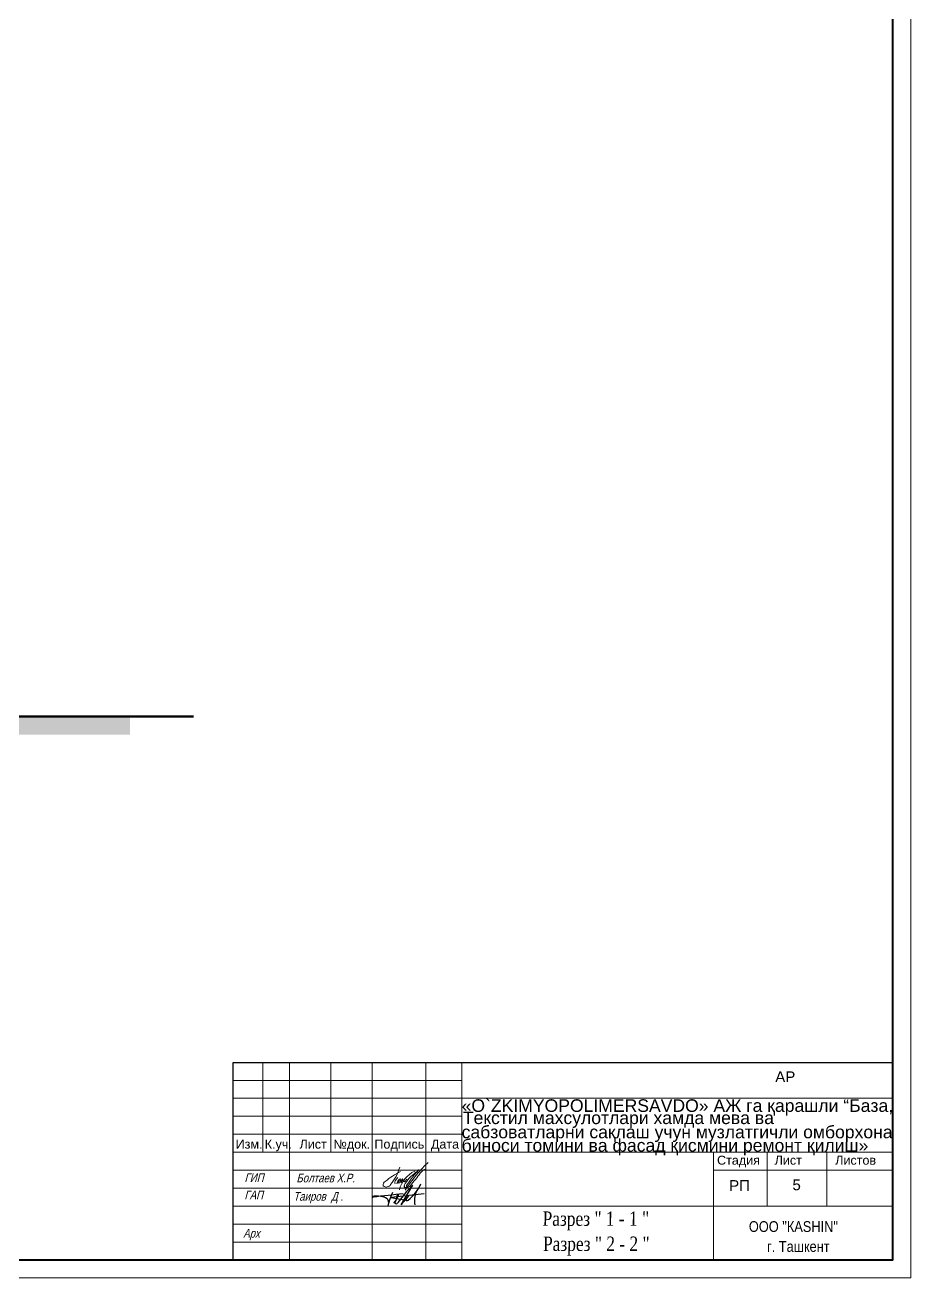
# Model space of a CAD drawing. Header units: millimetres. Extents: x 72928 to 1386960, y 320086 to 445536.
# Drawn here: x 382034 to 406695, y 367737 to 402613 of the extents above; entities that cross this region are included whole.
import ezdxf

# ---------------------------------------------------------------- set-up
doc = ezdxf.new("R2010")
doc.units = ezdxf.units.MM
doc.layers.add('ђЂЊЉЂ', color=7, linetype='Continuous')
doc.styles.add('Fayz', font='times.ttf', dxfattribs={"width": 0.8, "oblique": 1})
doc.styles.add('ira', font='arial.ttf', dxfattribs={"height": 3})

# ---------------------------------------------------------------- blocks, each defined once
blk = doc.blocks.new('fhdfghf')
at = {"color": 5, "lineweight": 20}
blk.add_line((664280, -199007, -14), (664210, -199108, -14), dxfattribs=at)
for centre, radius, start, end in [((663150, -198412, -14), 1223, 319.465, 345.1322), ((667650, -201327, -14), 3722, 132.6782, 148.135), ((666784, -200665, -14), 2676, 135.4958, 147.1784), ((665234, -199150, -14), 419, 117.7259, 141.4944), ((663973, -199211, -14), 102, 115.6032, 197.5298), ((665360, -200861, -14), 2253, 116.525, 129.3995), ((664258, -199149, -14), 63.1, 140.3002, 221.0823), ((664387, -199157, -14), 112, 104.0982, 173.4812), ((664061, -198796, -14), 409, 301.6284, 317.3071), ((664222, -198955, -14), 228, 294.9657, 331.7802), ((665091, -199543, -14), 789, 115.6212, 166.4129), ((664386, -199103, -14), 47.3, 230.2837, 302.1367), ((664347, -199062, -14), 18.5, 323.1613, 47.5651), ((664453, -199112, -14), 18.7, 151.3364, 325.7188), ((665482, -199822, -14), 1184, 126.22, 150.1142), ((665071, -199693, -14), 830, 130.3309, 136.5743), ((664516, -199105, -14), 24, 157.9337, 322.1458), ((660730, -195797, -14), 5196, 318.6511, 323.4877), ((663964, -199145, -14), 131, 228.1255, 331.8838), ((664303, -199184, -14), 47.6, 124.8659, 181.7353), ((664304, -199134, -14), 30.6, 199.4705, 297.4202), ((664538, -199262, -14), 86.9, 159.6695, 162.7065), ((664556, -199250, -14), 37.2, 153.647, 295.5634), ((664604, -199274, -14), 91.5, 139.0641, 153.5674), ((664456, -199098, -14), 219, 302, 323.6344), ((664699, -199257, -14), 71.4, 150.6348, 202.474)]:
    blk.add_arc(centre, radius, start, end, dxfattribs=at)
at = {"color": 5}
for centre, radius, start, end in [((664605, -199261, -14), 277, 133.4432, 153.7128), ((664418, -199065, -14), 5.37, 20.5504, 127.1283), ((664817, -198912, -14), 57, 48.0348, 133.1957), ((664817, -198912, -14), 57, 321.8072, 323.5871), ((664493, -199251, -14), 41.1, 159.0287, 264.3192), ((664469, -199173, -14), 121, 279.655, 322.3893)]:
    blk.add_arc(centre, radius, start, end, dxfattribs=at)
blk = doc.blocks.new('hfgjfj')
at = {"color": 5}
for p, q in [((665018, -199469, -14), (664098, -199571, -14)), ((664518, -199405, -14), (664330, -199647, -14)), ((664375, -199772, -14), (664698, -199224, -14)), ((664698, -199224, -14), (664518, -199405, -14)), ((664098, -199571, -14), (664547, -199648, -14)), ((664168, -199728, -14), (664208, -199682, -14)), ((664330, -199647, -14), (664274, -199719, -14)), ((664573, -199518, -14), (664523, -199598, -14))]:
    blk.add_line(p, q, dxfattribs=at)
for centre, radius, start, end in [((683781, -375645, -14), 177240, 96.26802, 96.54112), ((665794, -200195, -14), 1832, 155.3386, 167.762), ((664465, -199629, -14), 235, 143.9327, 183.5834), ((664284, -199499, -14), 13, 347.8787, 134.5389), ((663824, -198697, -14), 1203, 308.3318, 335.9237), ((665310, -199648, -14), 570, 155.2853, 192.3129), ((663681, -200296, -14), 765, 80.7492, 98.7716), ((663589, -199533, -14), 25.4, 195.3788, 273.8454), ((663775, -199926, -14), 386, 57.4947, 85.6649), ((663922, -199679, -14), 98.8, 346.7769, 52.8455), ((664239, -199701, -14), 39.4, 127.5681, 331.9532), ((663049, -199001, -14), 1345, 329.5501, 338.1173), ((667480, -201984, -14), 3812, 139.6857, 144.5319), ((664577, -199631, -14), 63.2, 148.9616, 194.99), ((664537, -199599, -14), 53.2, 246.6226, 307.8712)]:
    blk.add_arc(centre, radius, start, end, dxfattribs=at)

msp = doc.modelspace()

# ---------------------------------------------------------------- hatches: boundary and pattern name
h = msp.add_hatch()
h.set_pattern_fill('AR-HBONE', color=256, scale=2, style=0)
h.set_pattern_definition([(45, (-628721838686.83, -821760326564.9), (0, 287.368195874213), [609.6, -203.2]), (135, (-628721838543.15, -821760326421.2), (3e-14, 287.368195874213), [609.6, -203.2])])
h.paths.add_polyline_path([(384956.2, 383362.1), (381161.2, 383362.1), (381161.2, 383212.1), (381061.2, 383212.1), (381061.2, 382862.1), (381361.2, 382862.1), (381361.2, 382462.1), (380861.2, 382462.1), (380861.2, 381962.1), (381861.2, 381962.1), (381861.2, 382862.1), (384956.2, 382862.1)])
h.paths.add_polyline_path([(380861.2, 382462.1), (380361.2, 382462.1), (380361.2, 382862.1), (380661.2, 382862.1), (380661.2, 384162.1), (375061.2, 384162.1), (375061.2, 382862.1), (375361.2, 382862.1), (375361.2, 382462.1), (374861.2, 382462.1), (374861.2, 381962.1), (375861.2, 381962.1), (375861.2, 382862.1), (375561.2, 382862.1), (375561.2, 383662.1), (380161.2, 383662.1), (380161.2, 382862.1), (379861.2, 382862.1), (379861.2, 381962.1), (380861.2, 381962.1)])
h.paths.add_polyline_path([(374861.2, 382462.1), (374361.2, 382462.1), (374361.2, 382862.1), (374661.2, 382862.1), (374661.2, 384162.1), (369061.2, 384162.1), (369061.2, 382862.1), (369361.2, 382862.1), (369361.2, 382462.1), (368861.2, 382462.1), (368861.2, 381962.1), (369861.2, 381962.1), (369861.2, 382862.1), (369561.2, 382862.1), (369561.2, 383662.1), (374161.2, 383662.1), (374161.2, 382862.1), (373861.2, 382862.1), (373861.2, 381962.1), (374861.2, 381962.1)])
h.paths.add_polyline_path([(368661.2, 384162.1), (363061.2, 384162.1), (363061.2, 382862.1), (363361.2, 382862.1), (363361.2, 382462.1), (362861.2, 382462.1), (362861.2, 381962.1), (363861.2, 381962.1), (363861.2, 382862.1), (363561.2, 382862.1), (363561.2, 383662.1), (368161.2, 383662.1), (368161.2, 382862.1), (367861.2, 382862.1), (367861.2, 381962.1), (368861.2, 381962.1), (368861.2, 382462.1), (368361.2, 382462.1), (368361.2, 382862.1), (368661.2, 382862.1)])
h.paths.add_polyline_path([(362661.2, 384162.1), (357061.2, 384162.1), (357061.2, 382862.1), (357361.2, 382862.1), (357361.2, 382462.1), (356861.2, 382462.1), (356861.2, 381962.1), (357861.2, 381962.1), (357861.2, 382862.1), (357561.2, 382862.1), (357561.2, 383662.1), (362161.2, 383662.1), (362161.2, 382862.1), (361861.2, 382862.1), (361861.2, 381962.1), (362861.2, 381962.1), (362861.2, 382462.1), (362361.2, 382462.1), (362361.2, 382862.1), (362661.2, 382862.1)])
h.paths.add_polyline_path([(356661.2, 384162.1), (351061.2, 384162.1), (351061.2, 382862.1), (351361.2, 382862.1), (351361.2, 382462.1), (350861.2, 382462.1), (350861.2, 381962.1), (351861.2, 381962.1), (351861.2, 382862.1), (351561.2, 382862.1), (351561.2, 383662.1), (356161.2, 383662.1), (356161.2, 382862.1), (355861.2, 382862.1), (355861.2, 381962.1), (356861.2, 381962.1), (356861.2, 382462.1), (356361.2, 382462.1), (356361.2, 382862.1), (356661.2, 382862.1)])
h.paths.add_polyline_path([(350661.2, 384162.1), (345061.2, 384162.1), (345061.2, 382862.1), (345361.2, 382862.1), (345361.2, 382462.1), (344861.2, 382462.1), (344861.2, 381962.1), (345861.2, 381962.1), (345861.2, 382862.1), (345561.2, 382862.1), (345561.2, 383662.1), (350161.2, 383662.1), (350161.2, 382862.1), (349861.2, 382862.1), (349861.2, 381962.1), (350861.2, 381962.1), (350861.2, 382462.1), (350361.2, 382462.1), (350361.2, 382862.1), (350661.2, 382862.1)])
h.paths.add_polyline_path([(344661.2, 384162.1), (339061.2, 384162.1), (339061.2, 382862.1), (339361.2, 382862.1), (339361.2, 382462.1), (338861.2, 382462.1), (338861.2, 381962.1), (339861.2, 381962.1), (339861.2, 382862.1), (339561.2, 382862.1), (339561.2, 383662.1), (344161.2, 383662.1), (344161.2, 382862.1), (343861.2, 382862.1), (343861.2, 381962.1), (344861.2, 381962.1), (344861.2, 382462.1), (344361.2, 382462.1), (344361.2, 382862.1), (344661.2, 382862.1)])
h.paths.add_polyline_path([(338661.2, 384162.1), (333061.2, 384162.1), (333061.2, 382862.1), (333361.2, 382862.1), (333361.2, 382462.1), (332861.2, 382462.1), (332861.2, 381962.1), (333861.2, 381962.1), (333861.2, 382862.1), (333561.2, 382862.1), (333561.2, 383662.1), (338161.2, 383662.1), (338161.2, 382862.1), (337861.2, 382862.1), (337861.2, 381962.1), (338861.2, 381962.1), (338861.2, 382462.1), (338361.2, 382462.1), (338361.2, 382862.1), (338661.2, 382862.1)])
h.paths.add_polyline_path([(332661.2, 383212.1), (332561.2, 383212.1), (332561.2, 383362.1), (328248.2, 383362.1), (328248.2, 382862.1), (331861.2, 382862.1), (331861.2, 381962.1), (332861.2, 381962.1), (332861.2, 382462.1), (332361.2, 382462.1), (332361.2, 382862.1), (332661.2, 382862.1)])

# ---------------------------------------------------------------- linework, layer by layer
at = {"lineweight": 50}
msp.add_line((386723.8, 383362.1), (381161.2, 383362.1), dxfattribs=at)
at = {"lineweight": 20}
for p, q in [((388652.3, 373737.1), (388652.3, 371237.1)), ((390545.2, 373737.1), (390545.2, 371237.1))]:
    msp.add_line(p, q, dxfattribs=at)
msp.add_lwpolyline([(302595.2, 367737.1), (406695.2, 367737.1), (406695.2, 427137.1), (302595.2, 427137.1)], close=True, dxfattribs=at)
at = {"lineweight": 40}
msp.add_lwpolyline([(304595.2, 368237.1), (406195.2, 368237.1), (406195.2, 426637.1), (304595.2, 426637.1)], close=True, dxfattribs=at)
at = {"lineweight": 30}
msp.add_lwpolyline([(387828.7, 368237.1), (387828.7, 373737.1), (406195.2, 373737.1)], dxfattribs=at)
at = {"layer": 'ђЂЊЉЂ', "color": 7, "linetype": 'Continuous', "lineweight": 20}
for p, q in [((387828.7, 373737.1), (406195.2, 373737.1)), ((387828.7, 368237.1), (387828.7, 373737.1)), ((391695.2, 373737.1), (391695.2, 371737.1)), ((393195.2, 373737.1), (393195.2, 368237.1)), ((394195.2, 373737.1), (394195.2, 368237.1)), ((394195.2, 373237.1), (387828.7, 373237.1)), ((394195.2, 372737.1), (387828.7, 372737.1)), ((406195.2, 372737.1), (394195.2, 372737.1)), ((394195.2, 372237.1), (387828.7, 372237.1)), ((391695.2, 372237.1), (391695.2, 368237.1)), ((394195.2, 371737.1), (387828.7, 371737.1)), ((394195.2, 371237.1), (387828.7, 371237.1)), ((406195.2, 371237.1), (394195.2, 371237.1)), ((401195.2, 368237.1), (401195.2, 371237.1)), ((402695.2, 371237.1), (402695.2, 369737.1)), ((404350.6, 371237.1), (404350.6, 369737.1)), ((404350.6, 371237.1), (404350.6, 369737.1)), ((394195.2, 370737.1), (387828.7, 370737.1)), ((406195.2, 370737.1), (401195.2, 370737.1)), ((394195.2, 370237.1), (387828.7, 370237.1)), ((394195.2, 369737.1), (387828.7, 369737.1)), ((406195.2, 369737.1), (394195.2, 369737.1)), ((394195.2, 369237.1), (387828.7, 369237.1)), ((394195.2, 368737.1), (387828.7, 368737.1))]:
    msp.add_line(p, q, dxfattribs=at)
at = {"layer": 'ђЂЊЉЂ', "linetype": 'Continuous', "lineweight": 20}
msp.add_line((389395.2, 373737.1), (389395.2, 368237.1), dxfattribs=at)

# ---------------------------------------------------------------- block references
at = {"lineweight": 30}
for name in ['fhdfghf', 'hfgjfj']:
    msp.add_blockref(name, (-271869.1, 569543.8, 14.3), dxfattribs=at)

# ---------------------------------------------------------------- texts
at = {"style": 'ira'}
for s, p in [('«O`ZKIMYOPOLIMERSAVDO» АЖ га қарашли “База,', (394187.4, 372359.5)), ('Текстил махсулотлари хамда мева ва ', (394221.8, 372019.9)), ('сабзоватларни сақлаш учун музлатгичли омборхона', (394187.4, 371625.2)), ('биноси томини ва фасад қисмини ремонт қилиш»', (394187.4, 371253.1))]:
    msp.add_text(s, height=350, dxfattribs=at).set_placement(p)
at = {"style": 'ira', "width": 0.85}
for s, p in [('OOO "КАSHIN"', (402182.8, 369017.8)), ('г. Ташкент', (402688.1, 368462.9))]:
    msp.add_text(s, height=300, dxfattribs=at).set_placement(p)
at = {"lineweight": 20, "char_height": 400, "attachment_point": 1, "style": 'Fayz'}
for s, insert in [('Разрез " 1 - 1 "', (396438, 369588.5)), ('Разрез " 2 - 2 "', (396450, 368888.5))]:
    msp.add_mtext(s, dxfattribs=dict(at, insert=insert))
at = {"layer": 'ђЂЊЉЂ', "color": 7, "linetype": 'Continuous', "lineweight": 20, "style": 'ira'}
for s, height, p in [('АР', 300, (402917.8, 373187)), ('Изм.', 250, (387896.2, 371336.9)), ('К.уч.', 250, (388706, 371336.9)), ('Лист', 250, (389675.3, 371336.9)), ('№док.', 250, (390617.6, 371336.9)), ('Подпись', 250, (391759.6, 371336.9)), ('Дата', 250, (393332.7, 371336.9)), ('Стадия', 250, (401297.4, 370889.4)), ('Лист', 250, (402900.5, 370889.4)), ('Лист', 250, (402900.5, 370889.4)), ('Листов', 250, (404586.6, 370889.4)), ('Листов', 250, (404586.6, 370889.4)), ('РП', 300, (401633.7, 370159.7)), ('РП', 300, (401633.7, 370159.7)), ('5', 300, (403397.3, 370179.2))]:
    msp.add_text(s, height=height, dxfattribs=at).set_placement(p)
at = {"layer": 'ђЂЊЉЂ', "color": 7, "linetype": 'Continuous', "lineweight": 20, "style": 'ira', "oblique": 15, "width": 0.8}
for s, p in [('ГИП', (388143.8, 370408.9)), ('Болтаев Х.Р.', (389587.7, 370397.8)), ('ГАП', (388141.2, 369928.7)), ('Таиров  Д .', (389502.1, 369886.3)), ('Арх', (388107.2, 368859.5))]:
    msp.add_text(s, height=240, dxfattribs=at).set_placement(p)

doc.saveas('drawing.dxf')
